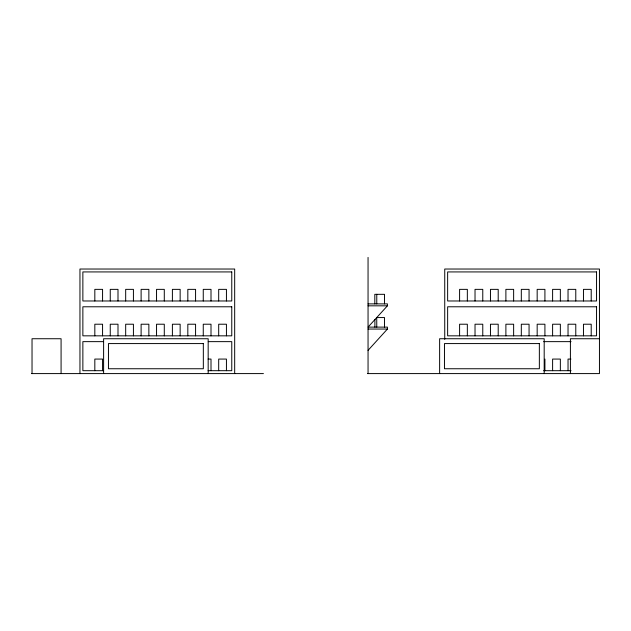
<?xml version="1.0" encoding="UTF-8"?>
<svg xmlns="http://www.w3.org/2000/svg" width="631" height="631" viewBox="0 0 631 631"><rect width="100%" height="100%" fill="white"/><g stroke="black" fill="none" stroke-linecap="round" stroke-linejoin="round"><path stroke-width="0.95" d="M368.054 303.882L387.418 303.882L387.418 305.822L368.054 327.118L387.418 327.118L387.418 329.051L368.054 350.355M368.054 305.822L387.418 305.822M368.054 329.051L387.418 329.051M599.45 338.737L570.408 338.737L570.408 373.591M103.437 341.639L82.866 341.639L82.866 370.689L103.437 370.689M208.262 341.639L231.766 341.639L231.766 370.689L208.096 370.689M543.646 341.639L571.071 341.639M208.096 359.071L211.006 359.071L211.006 370.689M570.937 359.071L568.034 359.071L568.034 370.689M543.646 370.689L571.071 370.689M31.55 373.591L263.427 373.591M367.573 373.591L599.45 373.591L599.45 269.027L444.737 269.027L444.737 339.391M591.208 300.979L591.208 289.361L583.462 289.361L583.462 300.979M591.208 335.834L591.208 324.216L583.462 324.216L583.462 335.834M575.78 300.979L575.78 289.361L568.034 289.361L568.034 300.979M575.78 335.834L575.78 324.216L568.034 324.216L568.034 335.834M560.352 300.979L560.352 289.361L552.606 289.361L552.606 300.979M560.352 335.834L560.352 324.216L552.606 324.216L552.606 335.834M560.352 370.689L560.352 359.071L552.606 359.071L552.606 370.689M544.916 300.979L544.916 289.361L537.17 289.361L537.17 300.979M544.916 335.834L544.916 324.216L537.17 324.216L537.17 335.834M544.916 359.071L544.916 370.689M544.19 373.591L544.19 338.737L439.626 338.737L439.626 373.591M529.062 300.979L529.062 289.361L521.316 289.361L521.316 300.979M529.062 335.834L529.062 324.216L521.316 324.216L521.316 335.834M513.634 300.979L513.634 289.361L505.888 289.361L505.888 300.979M513.634 335.834L513.634 324.216L505.888 324.216L505.888 335.834M498.206 300.979L498.206 289.361L490.461 289.361L490.461 300.979M498.206 335.834L498.206 324.216L490.461 324.216L490.461 335.834M482.77 300.979L482.77 289.361L475.025 289.361L475.025 300.979M482.77 335.834L482.77 324.216L475.025 324.216L475.025 335.834M467.342 300.979L467.342 289.361L459.597 289.361L459.597 300.979M467.342 335.834L467.342 324.216L459.597 324.216L459.597 335.834M384.516 303.882L384.516 294.322L374.806 294.322L374.806 303.882M384.516 327.118L384.516 317.559L376.731 317.559L376.77 327.118M376.77 294.322L376.77 303.882M374.893 319.467L374.893 327.118M368.054 257.409L368.054 373.591M234.677 373.591L234.677 269.027L79.956 269.027L79.956 373.591M226.434 300.979L226.434 289.361L218.689 289.361L218.689 300.979M226.434 335.834L226.434 324.216L218.689 324.216L218.689 335.834M226.434 370.689L226.434 359.071L218.689 359.071L218.689 370.689M211.006 300.979L211.006 289.361L203.261 289.361L203.261 300.979M211.006 335.834L211.006 324.216L203.261 324.216L203.261 335.834M208.175 373.591L208.175 338.737L103.61 338.737L103.61 373.591M195.571 300.979L195.571 289.361L187.825 289.361L187.825 300.979M195.571 335.834L195.571 324.216L187.825 324.216L187.825 335.834M180.143 300.979L180.143 289.361L172.397 289.361L172.397 300.979M180.143 335.834L180.143 324.216L172.397 324.216L172.397 335.834M164.289 300.979L164.289 289.361L156.543 289.361L156.543 300.979M164.289 335.834L164.289 324.216L156.543 324.216L156.543 335.834M148.861 300.979L148.861 289.361L141.115 289.361L141.115 300.979M148.861 335.834L148.861 324.216L141.115 324.216L141.115 335.834M133.425 300.979L133.425 289.361L125.679 289.361L125.679 300.979M133.425 335.834L133.425 324.216L125.679 324.216L125.679 335.834M117.997 300.979L117.997 289.361L110.251 289.361L110.251 300.979M117.997 335.834L117.997 324.216L110.251 324.216L110.251 335.834M102.569 300.979L102.569 289.361L94.824 289.361L94.824 300.979M102.569 335.834L102.569 324.216L94.824 324.216L94.824 335.834M102.569 370.689L102.569 359.071L94.824 359.071L94.824 370.689M61.081 373.591L61.081 338.737L32.031 338.737L32.031 373.591M231.766 271.929L82.866 271.929L82.866 300.979L231.766 300.979L231.766 271.929M596.547 271.929L447.639 271.929L447.639 300.979L596.547 300.979L596.547 271.929M231.766 306.784L82.866 306.784L82.866 335.834L231.766 335.834L231.766 306.784M596.547 306.784L447.639 306.784L447.639 335.834L596.547 335.834L596.547 306.784M203.332 343.579L108.453 343.579L108.453 368.749L203.332 368.749L203.332 343.579M539.355 343.579L444.469 343.579L444.469 368.749L539.355 368.749L539.355 343.579"/></g></svg>
